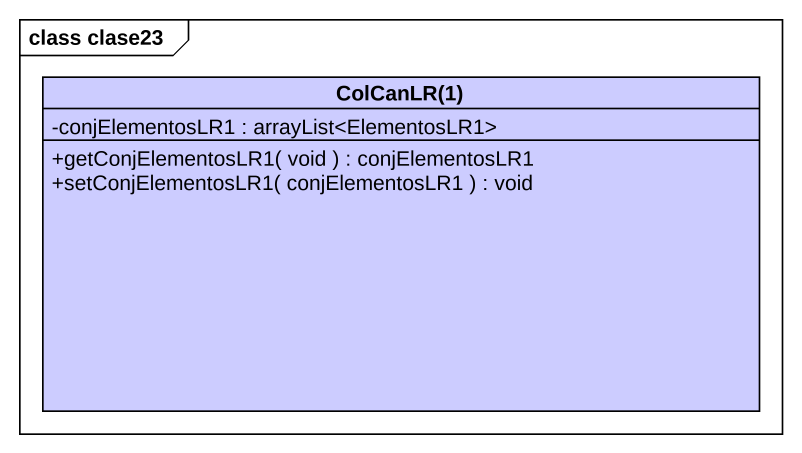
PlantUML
@startuml
mainframe class clase23
hide circle
hide empty members
skinparam classAttributeIconSize 0
class "ColCanLR(1)" as ColCanLR_1 #CCCCFF {
  -conjElementosLR1 : arrayList<ElementosLR1>
  +getConjElementosLR1( void ) : conjElementosLR1
  +setConjElementosLR1( conjElementosLR1 ) : void
}
@enduml
